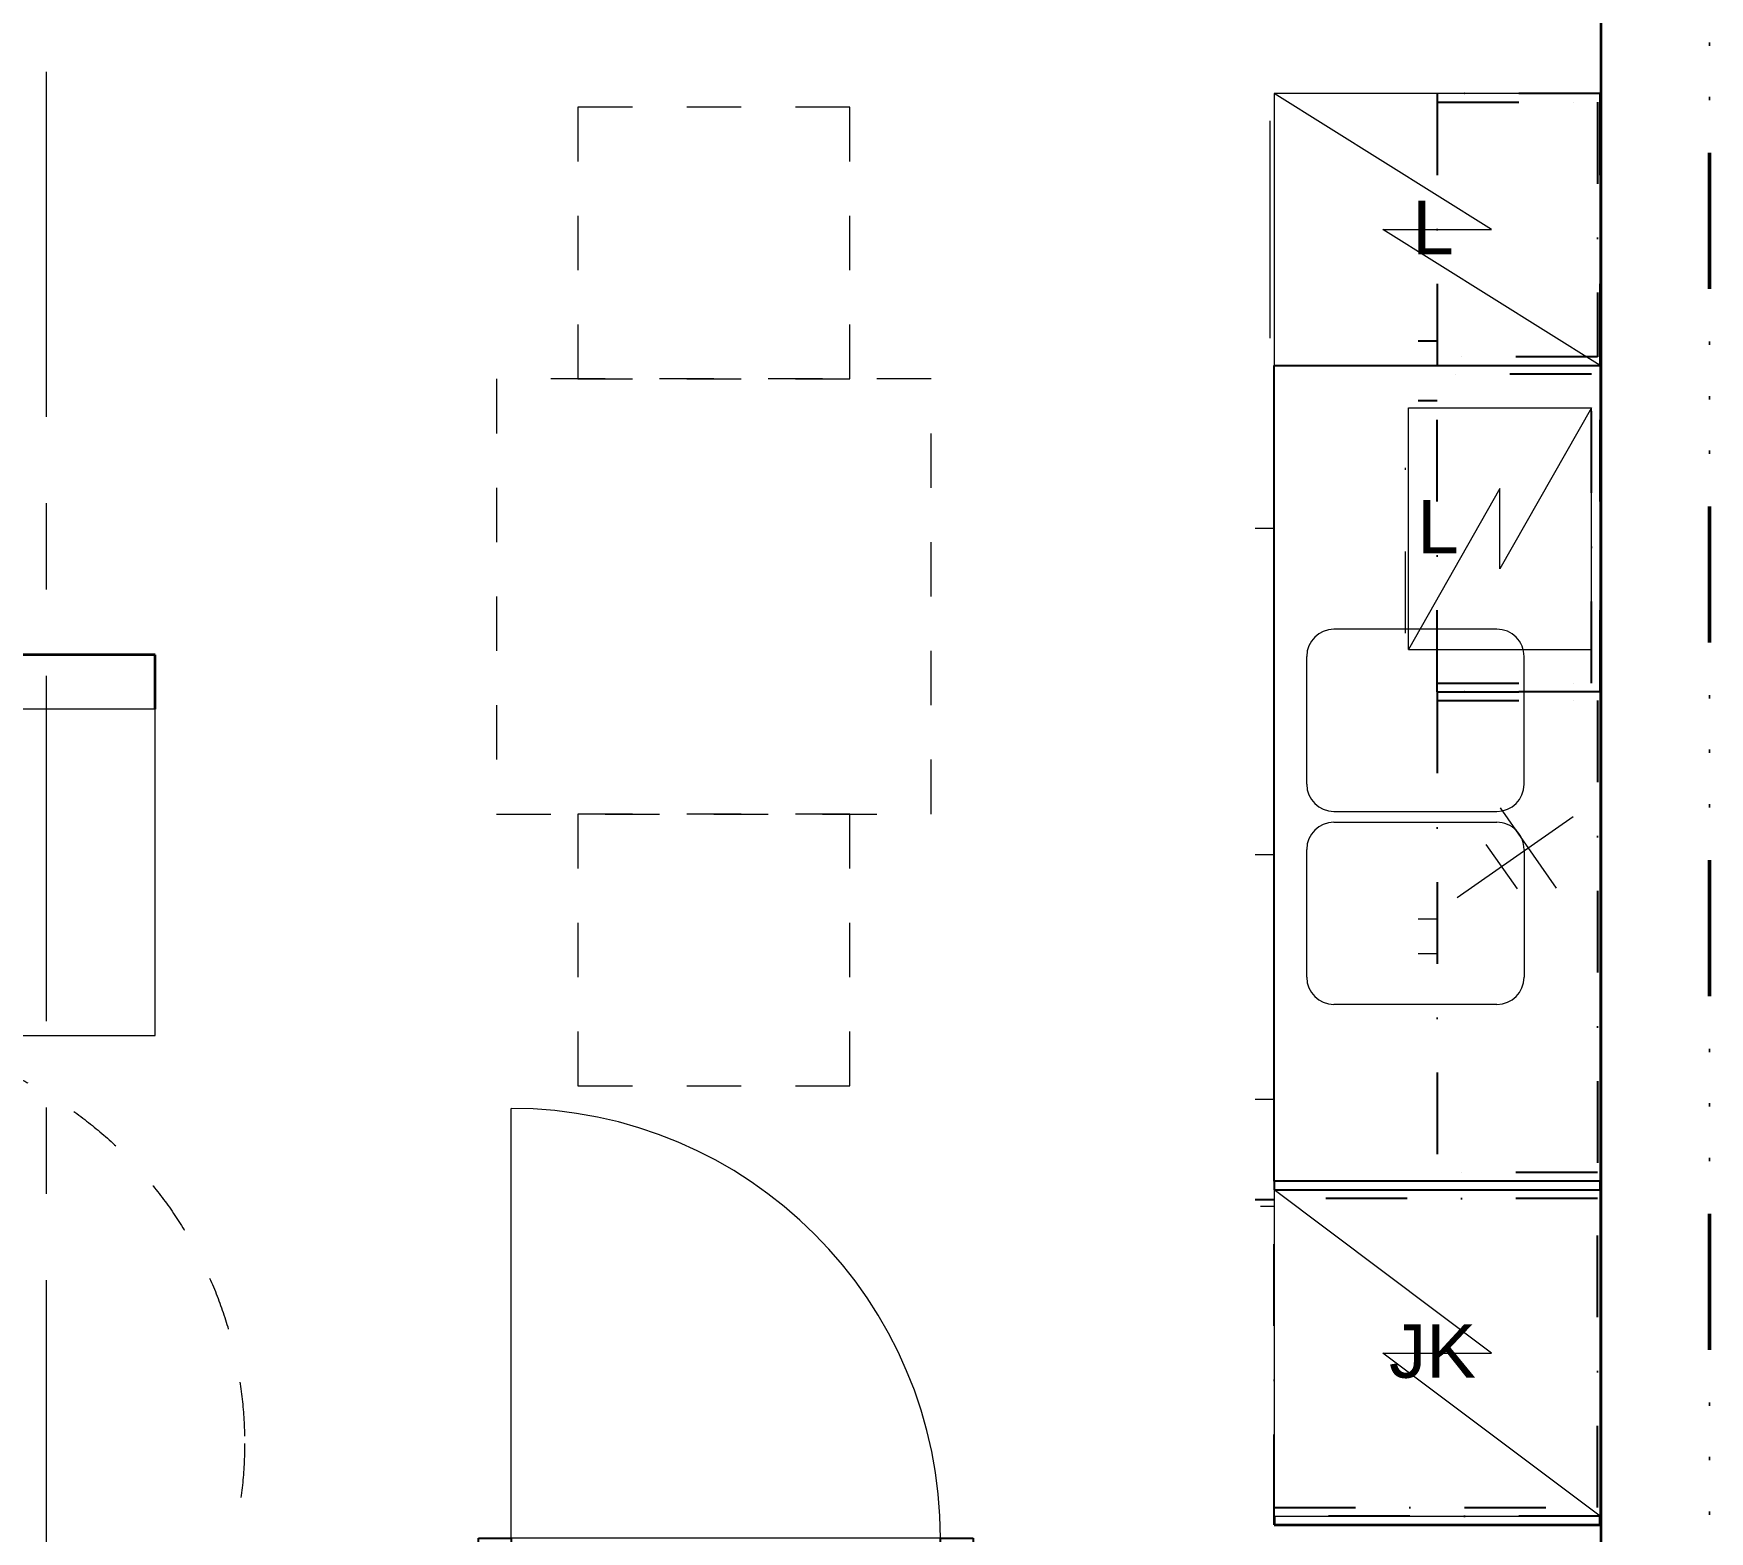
# Model space of a CAD drawing. Header units: millimetres. Extents: x -46592 to 140440, y -36427 to 76663.
# Drawn here: x 38190 to 41274, y 53405 to 56159 of the extents above; entities that cross this region are included whole.
import ezdxf

# ---------------------------------------------------------------- set-up
doc = ezdxf.new("R2010")
doc.units = ezdxf.units.MM
for name, pattern in [('Grid Line', [1111.25, 635, -158.75, 158.75, -158.75]), ('Katkoviiva 2mm', [200, 100, -100]), ('Katkoviiva 3mm', [300, 150, -150]), ('PALOALUE', [650, 250, -100, 0, -100, 0, -100, 0, -100]), ('Pistekatko 3_2_mm', [350, 150, -100, 0, -100])]:
    doc.linetypes.add(name, pattern=pattern)
for name, color, linetype, lineweight in [('AR-A_MERKINNÄT', 8, 'Continuous', 18), ('AR-A_MERKINNÄT-4', 8, 'PALOALUE', 50), ('AR-C_APUVIIVA-3', 1, 'Katkoviiva 2mm', 18), ('AR-X1_EROHUTVIIVA', 11, 'Continuous', 18), ('AR-Y_MODVIIVA-1', 8, 'Grid Line', 9), ('AR1241_US-1', 1, 'Continuous', 35), ('AR1243_ULKOOVI', 3, 'Continuous', 18), ('AR1243_ULKOOVI-1', 3, 'Continuous', 25), ('AR1311_VS-1', 2, 'Continuous', 35), ('AR1331_KIINTO', 3, 'Continuous', 18), ('AR1331_KIINTO-1', 3, 'Continuous', 25), ('AR1331_KIINTO-2', 3, 'Pistekatko 3_2_mm', 25), ('AR21_PUTKIOSA', 6, 'Continuous', 18), ('AR23_SÄHKÖ-OSA', 6, 'Continuous', 18), ('AR23_SÄHKÖ-OSA-2', 6, 'Katkoviiva 3mm', 18), ('AR23_SÄHKÖ-OSA_TXT-1', 3, 'Continuous', 25)]:
    doc.layers.add(name, color=color, linetype=linetype, lineweight=lineweight)
doc.styles.add('Arial_2', font='arial.ttf', dxfattribs={"height": 98.353293})

# ---------------------------------------------------------------- blocks, each defined once
blk = doc.blocks.new('ARC_OK1 - kostean tilan sisäovi-puu - KPH-elementtiovi - 9x21-1650277-04 2_ krs')
at = {"layer": 'AR1243_ULKOOVI'}
for p, q in [((395, 37.5), (-395, 37.5)), ((-395, -37.5), (395, -37.5)), ((395, -37.5), (395, -827.5))]:
    blk.add_line(p, q, dxfattribs=at)
blk.add_arc((395, -37.5), 790, 180, 270, dxfattribs=at)
at = {"layer": 'AR1243_ULKOOVI-1'}
for p, q in [((-455, -37.5), (-455, 37.5)), ((-455, 37.5), (-395, 37.5)), ((-395, 37.5), (-395, -37.5)), ((395, -37.5), (395, 37.5)), ((395, 37.5), (455, 37.5)), ((455, 37.5), (455, -37.5)), ((-395, -37.5), (-455, -37.5)), ((455, -37.5), (395, -37.5))]:
    blk.add_line(p, q, dxfattribs=at)
blk = doc.blocks.new('Liesi - 500-V4-04 2_ krs')
at = {"layer": 'AR23_SÄHKÖ-OSA'}
for p, q in [((250, 620), (-250, 620)), ((-200, 627.5), (200, 627.5)), ((0, 220), (250, 620)), ((250, 20), (250, 620)), ((-250, 20), (0, 420)), ((0, 420), (0, 220)), ((-250, 20), (250, 20))]:
    blk.add_line(p, q, dxfattribs=at)
blk = doc.blocks.new('Jääkaappi - 600-2098427-04 2_ krs')
at = {"layer": 'AR23_SÄHKÖ-OSA'}
for p, q in [((320, 625), (320, 600)), ((350, 600), (-250, 600)), ((-250, 600), (-250, 0)), ((50, 200), (350, 600)), ((-250, 0), (50, 400)), ((50, 400), (50, 200)), ((-250, 0), (350, 0))]:
    blk.add_line(p, q, dxfattribs=at)
blk = doc.blocks.new('Päätylevy - 6M-2134474-04 2_ krs')
at = {"layer": 'AR1331_KIINTO-1'}
for p, q in [((52.7, 0), (36.7, 0)), ((36.7, 0), (36.7, -600)), ((52.7, -600), (52.7, 0)), ((36.7, -600), (52.7, -600))]:
    blk.add_line(p, q, dxfattribs=at)
blk = doc.blocks.new('Yläkaappi - kaksiovinen - Yläkomero_pariovi_syvyys 3M_K104 9M-2134475-04 2_ krs')
at = {"layer": 'AR1331_KIINTO'}
for p, q in [((-32, -150), (-32, -185)), ((32, -150), (32, -185))]:
    blk.add_line(p, q, dxfattribs=at)
at = {"layer": 'AR1331_KIINTO-2'}
for p, q in [((-450, 150), (-450, -150)), ((-450, 150), (450, 150)), ((-434, 145), (434, 145)), ((-434, -150), (-434, 145)), ((434, 145), (434, -150)), ((450, 150), (450, -150)), ((-450, -150), (450, -150))]:
    blk.add_line(p, q, dxfattribs=at)
blk = doc.blocks.new('Alakaappi_laatikot - 3M-2134480-04 2_ krs')
at = {"layer": 'AR1331_KIINTO'}
blk.add_line((-75, -300), (-75, -335), dxfattribs=at)
blk = doc.blocks.new('Seinäkaappi - KY6_Jääkaapin yläkaappi_K104-2134521-04 2_ krs')
at = {"layer": 'AR1331_KIINTO-1'}
blk.add_line((281.5, 450), (281.5, 485), dxfattribs=at)
at = {"layer": 'AR1331_KIINTO-2'}
for p, q in [((-300, 450), (300, 450)), ((-300, -150), (-300, 450)), ((-284, 450), (-284, -145)), ((284, -145), (284, 450)), ((300, 450), (300, -150)), ((300, -150), (-300, -150)), ((-284, -145), (284, -145))]:
    blk.add_line(p, q, dxfattribs=at)
blk = doc.blocks.new('Seinäkaappi - KY5 Maustekaappi_K104-V5-04 2_ krs')
at = {"layer": 'AR1331_KIINTO-1'}
blk.add_line((205.5, -150), (205.5, -185), dxfattribs=at)
at = {"layer": 'AR1331_KIINTO-2'}
for p, q in [((250, 150), (-250, 150)), ((-250, 150), (-250, -150)), ((-234, 145), (234, 145)), ((-234, -150), (-234, 145)), ((234, 145), (234, -150)), ((250, -150), (250, 150)), ((-250, -150), (250, -150))]:
    blk.add_line(p, q, dxfattribs=at)
blk = doc.blocks.new('SKM - SK5M_K104 6M-2134529-04 2_ krs')
at = {"layer": 'AR1331_KIINTO-1'}
blk.add_line((-160.4, -335.5), (-160.4, -300.5), dxfattribs=at)
at = {"layer": 'AR1331_KIINTO-2'}
for p, q in [((375, -0.5), (-225, -0.5)), ((-225, -300.5), (-225, -0.5)), ((-209, -16.5), (-209, -300.5)), ((359, -16.5), (-209, -16.5)), ((359, -300.5), (359, -16.5)), ((375, -300.5), (375, -0.5)), ((375, -300.5), (-225, -300.5))]:
    blk.add_line(p, q, dxfattribs=at)
at = {"layer": 'AR23_SÄHKÖ-OSA'}
for p, q in [((-147, -16.5), (149, -185)), ((297, -16.5), (-147, -16.5)), ((-147, -353.5), (-147, -16.5)), ((297, -353.5), (297, -16.5)), ((1, -185), (297, -353.5)), ((149, -185), (1, -185)), ((297, -353.5), (-147, -353.5))]:
    blk.add_line(p, q, dxfattribs=at)
at = {"layer": 'AR23_SÄHKÖ-OSA-2'}
blk.add_line((267, -358.5), (-37, -358.5), dxfattribs=at)
blk = doc.blocks.new('Alakaappi_laatikot - 6M-2134536-04 2_ krs')
at = {"layer": 'AR1331_KIINTO'}
blk.add_line((75, 300), (75, 335), dxfattribs=at)
blk = doc.blocks.new('Tiskipöytä - 2 600x30 4-2152124-04 2_ krs')
at = {"layer": 'AR1331_KIINTO'}
for p, q in [((0, 600), (1500, 600)), ((1500, 600), (1500, 0)), ((375, 540), (610, 540)), ((730, 540), (965, 540)), ((325, 190), (325, 490)), ((660, 490), (660, 190)), ((680, 490), (680, 190)), ((1015, 190), (1015, 490)), ((610, 140), (375, 140)), ((730, 140), (965, 140)), ((1500, 0), (0, 0))]:
    blk.add_line(p, q, dxfattribs=at)
for centre, start, end in [((375, 490), 90, 180), ((610, 490), 360, 90), ((730, 490), 90, 180), ((965, 490), 0, 90), ((375, 190), 180, 270), ((610, 190), 270, 0), ((730, 190), 180, 270), ((965, 190), 270, 0)]:
    blk.add_arc(centre, 50, start, end, dxfattribs=at)
at = {"layer": 'AR1331_KIINTO-1'}
for p, q in [((0, 600), (1500, 600)), ((1500, 600), (1500, 0)), ((1500, 0), (0, 0))]:
    blk.add_line(p, q, dxfattribs=at)
at = {"layer": 'AR21_PUTKIOSA'}
for p, q in [((670, 50), (520.9, 263)), ((537.3, 152.4), (619.2, 209.7)), ((538.9, 80.3), (686.4, 183.5))]:
    blk.add_line(p, q, dxfattribs=at)
blk = doc.blocks.new('Paloaluemerkintä - EI60-1905671-04 2_ krs')
at = {"layer": 'AR-A_MERKINNÄT-4'}
blk.add_line((0, 0), (24200, 0), dxfattribs=at)

msp = doc.modelspace()

# ---------------------------------------------------------------- linework, layer by layer
at = {"layer": 'AR-C_APUVIIVA-3'}
for p, q in [((39192.2, 56024.2), (39192.2, 55524.2)), ((39692.2, 56024.2), (39192.2, 56024.2)), ((39692.2, 55524.2), (39692.2, 56024.2)), ((39042.2, 55524.2), (39042.2, 54724.2)), ((39842.2, 55524.2), (39042.2, 55524.2)), ((39192.2, 55524.2), (39692.2, 55524.2)), ((39842.2, 54724.2), (39842.2, 55524.2)), ((39042.2, 54724.2), (39842.2, 54724.2)), ((39192.2, 54724.2), (39192.2, 54224.2)), ((39692.2, 54724.2), (39192.2, 54724.2)), ((39692.2, 54224.2), (39692.2, 54724.2)), ((39192.2, 54224.2), (39692.2, 54224.2))]:
    msp.add_line(p, q, dxfattribs=at)
msp.add_circle((37828.7, 53566.8), 750, dxfattribs=at)
at = {"layer": 'AR-X1_EROHUTVIIVA'}
for p, q in [((38414.1, 54916.8), (37914.1, 54916.8)), ((38414.1, 54316.8), (38414.1, 54916.8)), ((37914.1, 54316.8), (38414.1, 54316.8))]:
    msp.add_line(p, q, dxfattribs=at)
at = {"layer": 'AR-Y_MODVIIVA-1'}
msp.add_line((38214.1, 32118), (38214.1, 59825.4), dxfattribs=at)
at = {"layer": 'AR1241_US-1'}
msp.add_line((41074, 57918.5), (41074, 51740.8), dxfattribs=at)
at = {"layer": 'AR1311_VS-1'}
for p, q in [((38414.1, 55016.8), (36814.1, 55016.8)), ((38414.1, 54916.8), (38414.1, 55016.8)), ((40473, 53433), (40473, 53417)), ((40473, 53417), (41073, 53417)), ((41073, 53417), (41073, 53433))]:
    msp.add_line(p, q, dxfattribs=at)

# ---------------------------------------------------------------- block references
at = {"layer": 'AR-A_MERKINNÄT', "rotation": 269.9999999999999}
msp.add_blockref('Paloaluemerkintä - EI60-1905671-04 2_ krs', (41274, 57890.8), dxfattribs=at)
at = {"layer": 'AR1243_ULKOOVI', "rotation": 180}
msp.add_blockref('ARC_OK1 - kostean tilan sisäovi-puu - KPH-elementtiovi - 9x21-1650277-04 2_ krs', (39464, 53355.3), dxfattribs=at)
at = {"layer": 'AR1331_KIINTO'}
for name, p, rotation in [('Seinäkaappi - KY5 Maustekaappi_K104-V5-04 2_ krs', (40923, 55799), 270.000000000034), ('Tiskipöytä - 2 600x30 4-2152124-04 2_ krs', (41073, 54049), 90.00000000000021), ('SKM - SK5M_K104 6M-2134529-04 2_ krs', (41073.5, 55324), 270.0000000000244), ('Alakaappi_laatikot - 6M-2134536-04 2_ krs', (40773, 55174), 90.00000000000092), ('Yläkaappi - kaksiovinen - Yläkomero_pariovi_syvyys 3M_K104 9M-2134475-04 2_ krs', (40923, 54499), 270.000000000034), ('Alakaappi_laatikot - 6M-2134536-04 2_ krs', (40773, 54574), 90.00000000000092), ('Alakaappi_laatikot - 3M-2134480-04 2_ krs', (40773, 54124), 270.000000000034), ('Seinäkaappi - KY6_Jääkaapin yläkaappi_K104-2134521-04 2_ krs', (40923, 53733), 90.000000000034), ('Päätylevy - 6M-2134474-04 2_ krs', (41073, 54085.7), 270.000000000034)]:
    msp.add_blockref(name, p, dxfattribs=dict(at, rotation=rotation))
at = {"layer": 'AR23_SÄHKÖ-OSA'}
for name, p, rotation in [('Liesi - 500-V4-04 2_ krs', (41093, 55799), 90.00000000003365), ('Jääkaappi - 600-2098427-04 2_ krs', (41073, 53683), 90.00000000003435)]:
    msp.add_blockref(name, p, dxfattribs=dict(at, rotation=rotation))

# ---------------------------------------------------------------- texts
at = {"layer": 'AR23_SÄHKÖ-OSA_TXT-1', "attachment_point": 2, "line_spacing_factor": 0.938532, "style": 'Arial_2'}
for s, insert, char_height, width in [('L', (40765.5, 55851.8), 98.4, 91.2), ('L', (40774.5, 55301.8), 98.4, 91.2), ('JK', (40764.5, 53785.8), 98.35, 190.8)]:
    msp.add_mtext(s, dxfattribs=dict(at, insert=insert, char_height=char_height, width=width))

doc.saveas('drawing.dxf')
